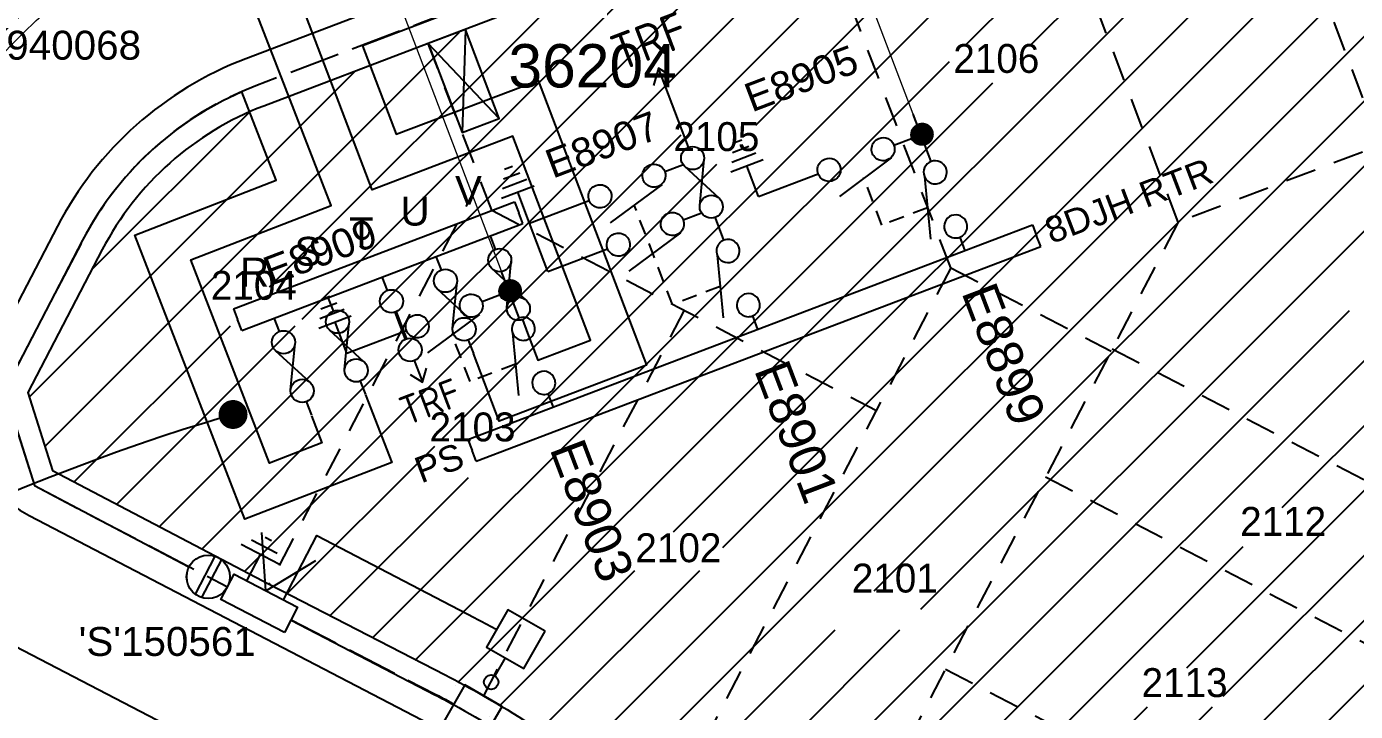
# Model space of a CAD drawing. Header units: metres. Extents: x 303798 to 304438, y 6274082 to 6274908.
# Drawn here: x 304077.4 to 304169.3, y 6274215.2 to 6274262.6 of the extents above; entities that cross this region are included whole.
import ezdxf
from ezdxf import colors
from ezdxf.entities.mleader import LeaderData, LeaderLine
from ezdxf.enums import TextEntityAlignment as Align
from ezdxf.math import Vec2, Vec3

# ---------------------------------------------------------------- set-up
doc = ezdxf.new("R2010")
doc.units = ezdxf.units.M
doc.header["$LTSCALE"] = 0.7
for name, pattern in [('A', [0]), ('Cable Exist OH', [1, 1, 0]), ('CENTERX2', [101.6, 63.5, -12.7, 12.7, -12.7]), ('Dash', [5, 3, -2]), ('IE Trench LV', [6.5, 5, -1.5])]:
    doc.linetypes.add(name, pattern=pattern)
doc.layers.get('0').update_dxf_attribs({"color": 6})
for name, color, linetype in [('_User Miscellaneous1', 3, 'Continuous'), ('_User Miscellaneous11', 7, 'Continuous'), ('_User Miscellaneous4', 7, 'Continuous'), ('_User Miscellaneous7', 150, 'Continuous'), ('_User Miscellaneous8', 7, 'Continuous'), ('Cadastre Developer_SP_NEW', 4, 'Continuous'), ('Cadastre Roads_SP_NEW', 8, 'Continuous'), ('Equip_HV_NEW', 1, 'Continuous'), ('Equip_LV_MOD', 5, 'Continuous'), ('Equip_LV_NEW', 5, 'Continuous'), ('Mains_HV_NEW_V17', 2, 'Continuous'), ('Mains_LV_NEW_R6', 2, 'Continuous'), ('Mains_LV_NEW_T84', 2, 'Continuous'), ('Services_SP_NEW_UG', 2, 'Continuous'), ('Sub_LV_EXT', 5, 'Continuous'), ('Sub_SP_NEW', 2, 'Continuous'), ('SupportsUG_SP_LV_NEW', 2, 'Continuous'), ('SupportsUG_SP_LV_SL_NEW', 2, 'Continuous'), ('Trench_SP_NEW', 2, 'Continuous')]:
    doc.layers.add(name, color=color, linetype=linetype)
doc.layers.add('_User Miscellaneous5', color=7, linetype='Continuous', lineweight=35)
doc.layers.add('Features_HIDE', color=1, linetype='Continuous', plot=False)
doc.styles.add('ARIAL', font='arial.ttf', dxfattribs={"height": 2})
doc.styles.add('Dot', font='dotfont.shx', dxfattribs={"height": 2})
doc.styles.add('iecARIAL', font='arial.ttf', dxfattribs={"height": 2})
doc.styles.add('IESYMBOL1', font='isocp.shx')
doc.styles.add('POLE_LABEL', font='arial.ttf')
doc.styles.get("Standard").update_dxf_attribs({"font": 'arial.ttf'})
doc.styles.add('style1', font='iso3098b.shx')
doc.styles.add('SWG_LABEL', font='arial.ttf')
doc.styles.add('SWITCH_LABEL', font='arial.ttf', dxfattribs={"height": 2.5})
doc.linetypes.add('Cable New UG', pattern='A,8,-1,["x",style1,S=3.5,R=0,X=0.35,Y=-1],-3.5', length=12.5)
doc.linetypes.add('Cable Z', pattern='A,8,-1,["Z",Standard,S=2.5,R=0,X=0.35,Y=-1.25],-3.5', length=12.5)

# ---------------------------------------------------------------- blocks, each defined once
blk = doc.blocks.new('*U50')
at = {"layer": '_User Miscellaneous7', "lineweight": -3}
blk.add_lwpolyline([(0, -3.03), (0, -1.58)], dxfattribs=at)
blk.add_lwpolyline([(-1.485, -6), (1.485, -6), (1.485, -3.03), (-1.485, -3.03)], close=True, dxfattribs=at)
blk.add_circle((0, -1.08), 0.5, dxfattribs=at)
at = {"layer": '_User Miscellaneous8', "color": 2, "lineweight": -3}
blk.add_lwpolyline([(-1.485, 0), (1.485, 0), (1.485, 2.97), (-1.485, 2.97)], close=True, dxfattribs=at)
at = {"style": 'POLE_LABEL', "flags": 9}
blk.add_attdef('STRUCTURE_PLANT_NUMBER', text='', height=0.2, dxfattribs=at).set_placement((1.641, 1.727), align=Align.MIDDLE_LEFT)
for tag, flags, p in [('STREET_CODE', 9, (1.641, 1.485)), ('OWNED_BY', 9, (1.641, 1.085)), ('OPERATED_BY', 9, (1.641, 0.885)), ('COLUMN_TYPE', 9, (1.641, 1.285)), ('STATE', 9, (1.641, 0.485)), ('USAGE', 9, (1.641, 0.285)), ('MAINTAINED_BY', 9, (1.641, 0.685)), ('LEGEND', 9, (1.641, 0.085)), ('SUBURB', 9, (1.641, -0.315)), ('STREETNAME', 9, (1.641, -0.515)), ('PARENT', 9, (1.641, -0.115)), ('LOCATION', 9, (1.641, -0.715)), ('NOTES', 9, (1.641, -0.915)), ('Z', 1, (1.641, -1.315)), ('LABEL_ALIGNMENT', 9, (1.641, -1.115))]:
    blk.add_attdef(tag, text='', height=0.2, dxfattribs=dict(flags=flags)).set_placement(p, align=Align.MIDDLE_LEFT)
at = {"layer": '_User Miscellaneous5', "style": 'ARIAL', "flags": 8}
blk.add_attdef('ASSET_NUM', text='', height=2, dxfattribs=at).set_placement((2, 3.485), align=Align.MIDDLE_LEFT)
blk = doc.blocks.new('*U49')
at = {"lineweight": -3}
blk.add_lwpolyline([(-2.475, 2.49), (2.475, 2.49), (2.475, 0.51), (-2.475, 0.51)], close=True, dxfattribs=at)
for tag, flags, p in [('STREET_CODE', 9, (1.5, 3.5)), ('OWNED_BY', 9, (1.5, 3.3)), ('OPERATED_BY', 9, (1.5, 3.1)), ('STATE', 9, (1.5, 2.7)), ('MAINTAINED_BY', 9, (1.5, 2.9)), ('SUPPORT_TYPE', 9, (1.5, 2.5)), ('USAGE', 9, (1.5, 2.3)), ('LEGEND', 9, (1.5, 2.1)), ('PARENT', 9, (1.5, 1.9)), ('Z', 1, (1.5, 0.9)), ('SUBURB', 9, (1.5, 1.7)), ('STREETNAME', 9, (1.5, 1.5)), ('LOCATION', 9, (1.5, 1.3)), ('NOTES', 9, (1.5, 1.1))]:
    blk.add_attdef(tag, text='', height=0.2, dxfattribs=dict(flags=flags)).set_placement(p, align=Align.MIDDLE_LEFT)
at = {"layer": '_User Miscellaneous4', "style": 'ARIAL', "flags": 8}
blk.add_attdef('ASSET_NUM', text='', height=2, dxfattribs=at).set_placement((2, 5.5), align=Align.MIDDLE_LEFT)
blk = doc.blocks.new('A$C1B2C29DD')
at = {"layer": 'Services_SP_NEW_UG', "color": 2, "flags": 128}
for points in [[(0, 0), (-2.1, 3.444)], [(0, 0), (2.1, 3.444)]]:
    blk.add_lwpolyline(points, dxfattribs=at)
blk = doc.blocks.new('*U106')
for p, q in [((-1.1, 1.375), (5.5, -1.375)), ((5.5, 1.375), (-1.1, -1.375))]:
    blk.add_line(p, q)
blk.add_lwpolyline([(-1.1, -1.375), (5.5, -1.375), (5.5, 1.375), (-1.1, 1.375)], close=True)
for tag, height, flags, p in [('ASSET_NUM', 3, 8, (5.84, 2.545)), ('STREET_CODE', 0.2, 9, (5.34, 0.545)), ('OPERATING_VOLTAGE', 0.2, 9, (5.34, 0.145)), ('ORIENTATION', 0.2, 9, (5.34, -0.055)), ('NO_PHASES', 0.2, 9, (5.34, 0.345)), ('OWNED_BY', 0.2, 9, (5.34, -0.255)), ('OPERATED_BY', 0.2, 9, (5.34, -0.455)), ('CONSTRUCTED_VOLTAGE', 0.2, 9, (5.34, -0.855)), ('MAINTAINED_BY', 0.2, 9, (5.34, -0.655)), ('SECONDARY_VOLTAGE', 0.2, 9, (5.34, -1.055)), ('STATE', 0.2, 9, (5.34, -1.255)), ('SUBSTATION_TYPE', 0.2, 9, (5.34, -1.655)), ('USAGE', 0.2, 9, (5.34, -1.855)), ('PARENT', 0.2, 9, (5.34, -1.455)), ('SUBURB', 0.2, 9, (5.34, -2.255)), ('STREETNAME', 0.2, 9, (5.34, -2.455)), ('LEGEND', 0.2, 9, (5.34, -2.055)), ('LOCATION', 0.2, 9, (5.34, -2.655)), ('NOTES', 0.2, 9, (5.34, -2.855)), ('Z', 0.2, 1, (5.34, -3.055))]:
    blk.add_attdef(tag, text='', height=height, dxfattribs=dict(flags=flags)).set_placement(p, align=Align.MIDDLE_LEFT)
blk = doc.blocks.new('TX_LINK_NEW')
h = blk.add_hatch(color=256)
edge = h.paths.add_edge_path()
edge.add_line((2.598, 0.05), (4.601, 0.05))
edge.add_arc((5.4, 0.011), 0.8, 177.23529, 184.40267)
edge.add_line((4.602, -0.05), (2.598, -0.05))
edge.add_arc((1.8, 0), 0.8, 356.41668, 363.58332)
blk.add_line((7.2, 0.013), (7.798, 0.013))
for points in [[(1, 0), (0, 0)], [(2.598, 0.05), (4.601, 0.05)], [(6.2, 0.013), (7.2, 0.013)], [(6.998, -0.587), (7.798, 0.013), (6.998, 0.613)], [(2.598, -0.05), (4.602, -0.05)]]:
    blk.add_lwpolyline(points)
for centre in [(1.8, 0), (5.4, 0.011)]:
    blk.add_circle(centre, 0.8)
for centre, start, end in [((1.8, 0), 356.41668, 3.58332), ((5.4, 0.011), 177.23529, 184.40267)]:
    blk.add_arc(centre, 0.8, start, end)
at = {"style": 'IESYMBOL1'}
blk.add_text('TRF', height=2, rotation=90, dxfattribs=at).set_placement((9.238, 0.013), align=Align.MIDDLE_CENTER)
at = {"flags": 1}
blk.add_attdef('Z', (0, 0), '', height=0.2, dxfattribs=at)
at = {"layer": 'Sub_LV_EXT', "flags": 1}
for tag, p in [('ORIENTATION', (2.14, -1.527)), ('USAGE', (2.14, -1.142)), ('NOTES', (2.14, -3.066))]:
    blk.add_attdef(tag, p, '', height=0.2, dxfattribs=at)
blk = doc.blocks.new('LV_UG_DFUSE_CLOSED_NEW')
for points in [[(1, 0), (0, 0)], [(5.04, 0.726), (2.156, -0.717)], [(5.049, -0.707), (2.156, 0.717)], [(6.2, 0.013), (7.2, 0.013)]]:
    blk.add_lwpolyline(points)
for centre in [(1.8, 0), (5.4, 0.011)]:
    blk.add_circle(centre, 0.8)
for tag, flags, p in [('ACTUAL_STATUS', 9, (1.5, 0)), ('OPERATED_BY', 9, (1.5, -0.6)), ('OWNED_BY', 9, (1.5, -1)), ('CONSTRUCTED_VOLTAGE', 9, (1.5, -0.2)), ('NO_PHASES', 9, (1.5, -0.4)), ('MAINTAINED_BY', 9, (1.5, -0.8)), ('OPERATING_VOLTAGE', 9, (1.5, -1.2)), ('ORIENTATION', 9, (1.5, -1.4)), ('STATE', 9, (1.5, -1.6)), ('SWITCH_TYPE', 9, (1.5, -1.8)), ('Z', 1, (1.5, -2.4)), ('USAGE', 9, (1.5, -2)), ('NOTES', 9, (1.5, -2.2))]:
    blk.add_attdef(tag, text='', height=0.2, dxfattribs=dict(flags=flags)).set_placement(p, align=Align.MIDDLE_LEFT)
blk = doc.blocks.new('Earth')
for p, q in [((0, -2.044), (0, 0)), ((-1.5, -2.044), (1.5, -2.044)), ((-1, -2.644), (1, -2.644)), ((-0.25, -3.244), (0.25, -3.244))]:
    blk.add_line(p, q)
blk = doc.blocks.new('*U100')
blk.add_wipeout([(-1.056, -0.443), (-1.18, -0.584), (-1.286, -0.739), (-1.371, -0.906), (-1.435, -1.083), (-1.476, -1.266), (-1.493, -1.453), (-1.487, -1.64), (-1.458, -1.826), (-1.406, -2.006), (-1.331, -2.178), (-1.236, -2.339), (-1.121, -2.488), (-0.988, -2.62), (-0.84, -2.735), (-0.679, -2.831), (-0.506, -2.906), (-0.326, -2.958), (-0.141, -2.987), (0.047, -2.993), (0.233, -2.976), (0.416, -2.935), (0.593, -2.871), (0.76, -2.786), (0.915, -2.681), (1.056, -2.557), (1.18, -2.416), (1.286, -2.261), (1.371, -2.094), (1.435, -1.917), (1.476, -1.734), (1.493, -1.547), (1.487, -1.36), (1.458, -1.174), (1.406, -0.994), (1.331, -0.822), (1.236, -0.661), (1.121, -0.512), (0.988, -0.38), (0.84, -0.265), (0.679, -0.169), (0.506, -0.094), (0.326, -0.042), (0.141, -0.013), (-0.047, -0.007), (-0.233, -0.024), (-0.416, -0.065), (-0.593, -0.129), (-0.76, -0.214), (-0.915, -0.319)])
for p, q in [((-1.479, -1.25), (1.479, -1.25)), ((-1.479, -1.75), (1.479, -1.75))]:
    blk.add_line(p, q)
blk.add_circle((0, -1.5), 1.5)
for tag, flags, p in [('ACTUAL_STATUS', 9, (1.5, 0)), ('OPERATING_VOLTAGE', 9, (1.5, -0.6)), ('ORIENTATION', 9, (1.5, -0.8)), ('STATE', 9, (1.5, -1)), ('CONSTRUCTED_VOLTAGE', 9, (1.5, -0.2)), ('NO_PHASES', 9, (1.5, -0.4)), ('SWITCH_TYPE', 9, (1.5, -1.2)), ('OWNED_BY', 9, (1.5, -1.8)), ('USAGE', 9, (1.5, -1.4)), ('NOTES', 9, (1.5, -1.6)), ('TYPE', 9, (1.5, -2.6)), ('Z', 1, (1.5, -2.8)), ('OPERATED_BY', 9, (1.5, -2)), ('MAINTAINED_BY', 9, (1.5, -2.2)), ('NUMBER_OF_PHASES', 9, (1.5, -2.4))]:
    blk.add_attdef(tag, text='', height=0.2, dxfattribs=dict(flags=flags)).set_placement(p, align=Align.MIDDLE_LEFT)
blk = doc.blocks.new('*U102')
for p, q in [((-1.6, 0), (-1.6, 41.774)), ((-1.6, 41.774), (-0.8, 41.774)), ((0, 41.774), (-0.8, 41.774)), ((0, 0), (0, 41.774)), ((-1.6, 0), (-0.8, 0)), ((0, 0), (-0.8, 0))]:
    blk.add_line(p, q)
at = {"style": 'ARIAL'}
blk.add_attdef('SWG_TYPE', text='', height=1.8, rotation=90, dxfattribs=at).set_placement((-0.8, 42.519), align=Align.MIDDLE_LEFT)
blk.add_attdef('SUB_TYPE', text='', height=1.8, rotation=90, dxfattribs=at).set_placement((-0.8, -0.757), align=Align.MIDDLE_RIGHT)
blk = doc.blocks.new('*U103')
for p, q in [((-6.103, 4.327), (-1.804, 5.547)), ((-6.103, 0.747), (-1.804, 1.966)), ((2.223, -2.29), (4.623, -2.285)), ((2.524, -2.89), (4.324, -2.886)), ((2.826, -3.489), (4.026, -3.486)), ((3.127, -4.088), (3.727, -4.087))]:
    blk.add_line(p, q)
at = {"linetype": 'Dash', "ltscale": 0.5, "flags": 128}
blk.add_lwpolyline([(-7.345, 8.776), (-3.811, 8.776), (-3.791, 1.399)], dxfattribs=at)
for points in [[(-5.789, 2.759, -1), (-5.793, 4.359, -1)], [(-1.789, 2.767, -1), (-1.793, 4.367, -1)], [(-5.789, -0.821, -1), (-5.793, 0.779, -1)], [(-1.789, -0.813, -1), (-1.793, 0.787, -1)]]:
    blk.add_lwpolyline(points, format="xyb", close=True)
for points in [[(-6.591, 3.558), (-7.891, 3.558)], [(3.423, 3.569), (-0.991, 3.569)], [(3.423, 3.569), (3.423, -0.012)], [(-6.591, -0.023), (-7.891, -0.023)], [(3.423, -0.012), (-0.991, -0.012)], [(3.423, -0.012), (3.423, -2.288)]]:
    blk.add_lwpolyline(points)
at = {"flags": 1}
blk.add_attdef('Z', (0, 0), '', height=0.2, dxfattribs=at)
at = {"style": 'SWITCH_LABEL', "flags": 9}
blk.add_attdef('STREET_CODE', text='', height=0.2, dxfattribs=at).set_placement((0, -0.2), align=Align.MIDDLE_LEFT)
at = {"flags": 9}
for tag, p in [('ORIENTATION', (0, -0.4)), ('SUBURB', (0, -1)), ('USAGE', (0, -0.8)), ('PARENT', (0, -0.6)), ('STREETNAME', (0, -1.2)), ('LOCATION', (0, -1.4)), ('NOTES', (0, -1.6))]:
    blk.add_attdef(tag, text='', height=0.2, dxfattribs=at).set_placement(p, align=Align.MIDDLE_LEFT)
at = {"style": 'ARIAL', "flags": 8}
blk.add_attdef('ASSET_NUM', text='', height=2, dxfattribs=at).set_placement((-1.812, -3.151), align=Align.MIDDLE_CENTER)
blk = doc.blocks.new('SWG_SIE_ES_NEW')
for p, q in [((-6.103, 0.747), (-1.804, 1.966)), ((2.223, -2.29), (4.623, -2.285)), ((2.524, -2.89), (4.324, -2.886)), ((2.826, -3.489), (4.026, -3.486)), ((3.127, -4.088), (3.727, -4.087))]:
    blk.add_line(p, q)
at = {"const_width": 0.8, "flags": 128}
blk.add_lwpolyline([(-9.091, -0.021, 1), (-8.291, -0.021, 1)], format="xyb", close=True, dxfattribs=at)
for points in [[(-5.789, -0.821, -1), (-5.793, 0.779, -1)], [(-1.789, -0.813, -1), (-1.793, 0.787, -1)]]:
    blk.add_lwpolyline(points, format="xyb", close=True)
for points in [[(-6.591, -0.023), (-7.891, -0.023)], [(3.423, -0.012), (-0.991, -0.012)], [(3.423, -0.012), (3.423, -2.288)]]:
    blk.add_lwpolyline(points)
at = {"flags": 1}
blk.add_attdef('Z', (0, 0), '', height=0.2, dxfattribs=at)
at = {"style": 'SWITCH_LABEL', "flags": 9}
blk.add_attdef('STREET_CODE', text='', height=0.2, dxfattribs=at).set_placement((0, -0.2), align=Align.MIDDLE_LEFT)
at = {"flags": 9}
for tag, p in [('ORIENTATION', (0, -0.4)), ('SUBURB', (0, -1)), ('USAGE', (0, -0.8)), ('PARENT', (0, -0.6)), ('STREETNAME', (0, -1.2)), ('LOCATION', (0, -1.4)), ('NOTES', (0, -1.6))]:
    blk.add_attdef(tag, text='', height=0.2, dxfattribs=at).set_placement(p, align=Align.MIDDLE_LEFT)
at = {"style": 'ARIAL', "flags": 8}
blk.add_attdef('ASSET_NUM', text='', height=2, dxfattribs=at).set_placement((-1.812, -3.151), align=Align.MIDDLE_CENTER)
blk = doc.blocks.new('SWG_SIE_SU_NEW')
blk.add_line((5.808, 0.79), (1.594, 1.938))
at = {"linetype": 'A', "lineweight": 0}
for p, q in [((7.981, 0.347), (7.98, -0.368)), ((8.18, -0.584), (8.181, 0.562)), ((8.381, 0.659), (8.379, -0.682)), ((8.579, -0.712), (8.581, 0.688)), ((8.781, 0.659), (8.779, -0.683)), ((8.98, -0.588), (8.981, 0.564)), ((9.181, 0.351), (9.18, -0.376))]:
    blk.add_line(p, q, dxfattribs=at)
at = {"linetype": 'Dash', "ltscale": 0.5}
blk.add_lwpolyline([(3.701, 1.364), (3.701, 4.733), (7.222, 4.733)], dxfattribs=at)
for points in [[(1, 0), (0, 0)], [(6.6, -0.012), (10.1, -0.012)]]:
    blk.add_lwpolyline(points)
for points in [[(1.798, -0.802, 1), (1.802, 0.798, 1)], [(5.798, -0.81, 1), (5.802, 0.79, 1)]]:
    blk.add_lwpolyline(points, format="xyb", close=True)
at = {"linetype": 'A', "lineweight": 0}
blk.add_circle((8.582, -0.012), 0.7, dxfattribs=at)
at = {"style": 'SWG_LABEL', "flags": 8}
blk.add_attdef('ASSET_NUM', text='', height=2, rotation=179.95437, dxfattribs=at).set_placement((-2.4, 0.012), align=Align.MIDDLE_LEFT)
at = {"flags": 1}
blk.add_attdef('Z', (0, 0), '', height=0.2, dxfattribs=at)
at = {"style": 'SWITCH_LABEL', "flags": 9}
blk.add_attdef('STREET_CODE', text='', height=0.2, dxfattribs=at).set_placement((0, 0), align=Align.MIDDLE_LEFT)
at = {"flags": 9}
for tag, p in [('ORIENTATION', (0, -0.2)), ('SUBURB', (0, -0.8)), ('STREETNAME', (0, -1)), ('USAGE', (0, -0.6)), ('PARENT', (0, -0.4)), ('OPERATED_BY', (-0.009, -1.841)), ('OWNED_BY', (-0.003, -1.619)), ('LOCATION', (0, -1.2)), ('NOTES', (0, -1.4)), ('MAINTAINED_BY', (-0.011, -2.048))]:
    blk.add_attdef(tag, text='', height=0.2, dxfattribs=at).set_placement(p, align=Align.MIDDLE_LEFT)
blk = doc.blocks.new('SWG_SIE_TRF_NOES_NEW')
for p, q in [((7.008, 0.801), (2.793, 1.949)), ((14.679, 0), (20.536, -0.004))]:
    blk.add_line(p, q)
for points in [[(2.2, 0.011), (1.2, 0.011)], [(19.536, -0.753), (20.536, -0.004), (19.536, 0.747)], [(7.8, 0), (9.453, 0)]]:
    blk.add_lwpolyline(points)
for points in [[(2.998, -0.79, 1), (3.002, 0.81, 1)], [(6.998, -0.798, 1), (7.002, 0.801, 1)]]:
    blk.add_lwpolyline(points, format="xyb", close=True)
at = {"flags": 1}
blk.add_attdef('Z', (0, 0), '', height=0.2, dxfattribs=at)
at = {"style": 'SWITCH_LABEL', "flags": 9}
blk.add_attdef('STREET_CODE', text='', height=0.2, dxfattribs=at).set_placement((0, -0.2), align=Align.MIDDLE_LEFT)
at = {"flags": 9}
for tag, p in [('ORIENTATION', (0, -0.4)), ('SUBURB', (0, -1)), ('USAGE', (0, -0.8)), ('PARENT', (0, -0.6)), ('STREETNAME', (0, -1.2)), ('LOCATION', (0, -1.4)), ('NOTES', (0, -1.6))]:
    blk.add_attdef(tag, text='', height=0.2, dxfattribs=at).set_placement(p, align=Align.MIDDLE_LEFT)
blk = doc.blocks.new('SWG_FUSE_NEW')
for points in [[(4.04, 0.726), (1.156, -0.717)], [(4.049, -0.707), (1.156, 0.717)]]:
    blk.add_lwpolyline(points)
for centre in [(0.8, 0), (4.4, 0.011)]:
    blk.add_circle(centre, 0.8)
at = {"style": 'SWITCH_LABEL', "flags": 8}
blk.add_attdef('ASSET_NUM', text='', height=2.5, rotation=179.95437, dxfattribs=at).set_placement((-2.4, 0), align=Align.MIDDLE_LEFT)
for tag, p, flags in [('Z', (0, 0), 1), ('ORIENTATION', (0.04, -4.4), 9), ('USAGE', (0.04, -5.4), 9)]:
    blk.add_attdef(tag, p, '', height=0.2, dxfattribs=dict(flags=flags))
at = {"flags": 9}
for tag, p in [('PARENT', (0, -1.6)), ('SUBURB', (0, -2.2)), ('STREETNAME', (0, -2.4))]:
    blk.add_attdef(tag, text='', height=0.2, dxfattribs=at).set_placement(p, align=Align.MIDDLE_LEFT)
blk = doc.blocks.new('*U104')
at = {"linetype": 'CENTERX2'}
blk.add_blockref('SWG_SIE_TRF_NOES_NEW', (0, 0), dxfattribs=at)
at = {"linetype": 'CENTERX2', "rotation": 180}
blk.add_blockref('SWG_FUSE_NEW', (14.679, 0), dxfattribs=at)
at = {"style": 'IESYMBOL1'}
blk.add_text('TRF', height=2.5, rotation=270.01744, dxfattribs=at).set_placement((22.515, -0.055), align=Align.MIDDLE_CENTER)
blk = doc.blocks.new('_Dot')
at = {"color": 0, "linetype": 'ByBlock', "lineweight": -2}
blk.add_line((-0.5, 0), (-1, 0), dxfattribs=at)
at = {"color": 0, "linetype": 'ByBlock', "const_width": 0.5}
blk.add_lwpolyline([(-0.25, 0, 1), (0.25, 0, 1)], format="xyb", close=True, dxfattribs=at)

msp = doc.modelspace()

# ---------------------------------------------------------------- hatches: boundary and pattern name
at = {"layer": '_User Miscellaneous11'}
h = msp.add_hatch(dxfattribs=at)
h.set_pattern_fill('ANSI31', color=3)
h.paths.add_polyline_path([(304149.543, 6274344.022), (304156.243, 6274344.022), (304156.243, 6274346.722), (304149.543, 6274346.722)], flags=16)
h.paths.add_polyline_path([(304135.449, 6274338.564), (304141.549, 6274338.564), (304141.549, 6274341.264), (304135.449, 6274341.264)], flags=16)
h.paths.add_polyline_path([(304121.971, 6274333.36), (304128.671, 6274333.36), (304128.671, 6274336.06), (304121.971, 6274336.06)], flags=16)
h.paths.add_polyline_path([(304106.782, 6274328.03), (304113.402, 6274328.03), (304113.402, 6274330.73), (304106.782, 6274330.73)], flags=16)
h.paths.add_polyline_path([(304093.459, 6274322.699), (304100.159, 6274322.699), (304100.159, 6274325.399), (304093.459, 6274325.399)], flags=16)
h.paths.add_polyline_path([(304079.438, 6274317.368), (304086.118, 6274317.368), (304086.118, 6274320.068), (304079.438, 6274320.068)], flags=16)
h.paths.add_polyline_path([(304066.96, 6274312.131), (304073.64, 6274312.131), (304073.64, 6274314.831), (304066.96, 6274314.831)], flags=16)
h.paths.add_polyline_path([(304054.764, 6274308.106), (304061.464, 6274308.106), (304061.464, 6274310.806), (304054.764, 6274310.806)], flags=16)
h.paths.add_polyline_path([(304043.026, 6274303.59), (304049.686, 6274303.59), (304049.686, 6274306.29), (304043.026, 6274306.29)], flags=16)
h.paths.add_polyline_path([(304029.985, 6274298.735), (304036.685, 6274298.735), (304036.685, 6274301.435), (304029.985, 6274301.435)], flags=16)
h.paths.add_polyline_path([(304005.335, 6274287.526), (304012.025, 6274287.526), (304012.025, 6274290.196), (304005.335, 6274290.196)], flags=16)
h.paths.add_polyline_path([(304017.588, 6274276.631), (304023.688, 6274276.631), (304023.688, 6274279.331), (304017.588, 6274279.331)], flags=16)
h.paths.add_polyline_path([(304028.681, 6274270.864), (304035.371, 6274270.864), (304035.371, 6274273.534), (304028.681, 6274273.534)], flags=16)
h.paths.add_polyline_path([(304039.768, 6274265.092), (304046.378, 6274265.092), (304046.378, 6274267.762), (304039.768, 6274267.762)], flags=16)
h.paths.add_polyline_path([(304054.299, 6274258.337), (304060.999, 6274258.337), (304060.999, 6274261.037), (304054.299, 6274261.037)], flags=16)
h.paths.add_polyline_path([(304064.144, 6274281.604), (304070.824, 6274281.604), (304070.824, 6274284.304), (304064.144, 6274284.304)], flags=16)
h.paths.add_polyline_path([(304082.487, 6274288.141), (304089.157, 6274288.141), (304089.157, 6274290.811), (304082.487, 6274290.811)], flags=16)
h.paths.add_polyline_path([(304095.663, 6274292.898), (304102.363, 6274292.898), (304102.363, 6274295.598), (304095.663, 6274295.598)], flags=16)
h.paths.add_polyline_path([(304106.652, 6274296.554), (304113.302, 6274296.554), (304113.302, 6274299.224), (304106.652, 6274299.224)], flags=16)
h.paths.add_polyline_path([(304117.063, 6274301.058), (304123.753, 6274301.058), (304123.753, 6274303.728), (304117.063, 6274303.728)], flags=16)
h.paths.add_polyline_path([(304129.994, 6274306.596), (304136.694, 6274306.596), (304136.694, 6274309.296), (304129.994, 6274309.296)], flags=16)
h.paths.add_polyline_path([(304145.576, 6274312.444), (304151.676, 6274312.444), (304151.676, 6274315.144), (304145.576, 6274315.144)], flags=16)
h.paths.add_polyline_path([(304159.597, 6274317.775), (304166.297, 6274317.775), (304166.297, 6274320.475), (304159.597, 6274320.475)], flags=16)
h.paths.add_polyline_path([(304173.618, 6274323.106), (304180.238, 6274323.106), (304180.238, 6274325.806), (304173.618, 6274325.806)], flags=16)
h.paths.add_polyline_path([(304187.638, 6274328.436), (304194.338, 6274328.436), (304194.338, 6274331.136), (304187.638, 6274331.136)], flags=16)
h.paths.add_polyline_path([(304201.659, 6274333.767), (304208.339, 6274333.767), (304208.339, 6274336.467), (304201.659, 6274336.467)], flags=16)
h.paths.add_polyline_path([(304222.17, 6274346.576), (304228.85, 6274346.576), (304228.85, 6274349.276), (304222.17, 6274349.276)], flags=16)
h.paths.add_polyline_path([(304231.187, 6274332.337), (304237.887, 6274332.337), (304237.887, 6274335.037), (304231.187, 6274335.037)], flags=16)
h.paths.add_polyline_path([(304236.517, 6274318.316), (304243.177, 6274318.316), (304243.177, 6274321.016), (304236.517, 6274321.016)], flags=16)
h.paths.add_polyline_path([(304241.848, 6274304.295), (304248.548, 6274304.295), (304248.548, 6274306.995), (304241.848, 6274306.995)], flags=16)
h.paths.add_polyline_path([(304248.067, 6274287.312), (304254.757, 6274287.312), (304254.757, 6274289.982), (304248.067, 6274289.982)], flags=16)
h.paths.add_polyline_path([(304237.495, 6274272.862), (304243.595, 6274272.862), (304243.595, 6274275.562), (304237.495, 6274275.562)], flags=16)
h.paths.add_polyline_path([(304230.393, 6274259.386), (304237.083, 6274259.386), (304237.083, 6274262.056), (304230.393, 6274262.056)], flags=16)
h.paths.add_polyline_path([(304223.659, 6274246.459), (304230.269, 6274246.459), (304230.269, 6274249.129), (304223.659, 6274249.129)], flags=16)
h.paths.add_polyline_path([(304216.724, 6274233.151), (304223.424, 6274233.151), (304223.424, 6274235.851), (304216.724, 6274235.851)], flags=16)
h.paths.add_polyline_path([(304209.794, 6274219.848), (304216.474, 6274219.848), (304216.474, 6274222.548), (304209.794, 6274222.548)], flags=16)
h.paths.add_polyline_path([(304202.869, 6274206.55), (304209.539, 6274206.55), (304209.539, 6274209.22), (304202.869, 6274209.22)], flags=16)
h.paths.add_polyline_path([(304195.934, 6274193.242), (304202.634, 6274193.242), (304202.634, 6274195.942), (304195.934, 6274195.942)], flags=16)
h.paths.add_polyline_path([(304189.009, 6274179.943), (304195.659, 6274179.943), (304195.659, 6274182.613), (304189.009, 6274182.613)], flags=16)
h.paths.add_polyline_path([(304173.544, 6274161.631), (304180.234, 6274161.631), (304180.234, 6274164.301), (304173.544, 6274164.301)], flags=16)
h.paths.add_polyline_path([(304186.476, 6274154.888), (304192.556, 6274154.888), (304192.556, 6274157.588), (304186.476, 6274157.588)], flags=16)
h.paths.add_polyline_path([(304197.602, 6274149.472), (304204.252, 6274149.472), (304204.252, 6274152.142), (304197.602, 6274152.142)], flags=16)
h.paths.add_polyline_path([(304211.188, 6274143.356), (304217.758, 6274143.356), (304217.758, 6274146.026), (304211.188, 6274146.026)], flags=16)
edge = h.paths.add_edge_path()
edge.add_line((304251.949, 6274400.631), (304153.803, 6274363.316))
edge.add_line((304153.803, 6274363.316), (304026.525, 6274314.925))
edge.add_arc((304045.715, 6274264.45), 54, 110.81667, 152.5)
edge.add_line((303997.817, 6274289.385), (303993.897, 6274281.856))
edge.add_line((303993.897, 6274281.856), (303996.024, 6274275.112))
edge.add_line((303996.024, 6274275.112), (304056.136, 6274243.868))
edge.add_line((304056.136, 6274243.868), (304061.531, 6274245.57))
edge.add_line((304061.531, 6274245.57), (304066.652, 6274255.429))
edge.add_arc((304101.246, 6274237.42), 39, 110.81667, 152.5, ccw=False)
edge.add_line((304087.386, 6274273.875), (304221.862, 6274325.002))
edge.add_line((304221.862, 6274325.002), (304234.047, 6274292.952))
edge.add_line((304234.047, 6274292.952), (304164.232, 6274158.907))
edge.add_line((304164.232, 6274158.907), (304165.693, 6274153.115))
edge.add_line((304165.693, 6274153.115), (304210.701, 6274129.063))
edge.add_line((304210.701, 6274129.063), (304217.445, 6274131.187))
edge.add_line((304217.445, 6274131.187), (304228.993, 6274153.36))
edge.add_line((304228.993, 6274153.36), (304202.387, 6274167.22))
edge.add_line((304202.387, 6274167.22), (304266.872, 6274291.032))
edge.add_line((304266.872, 6274291.032), (304239.242, 6274363.705))
edge.add_line((304239.242, 6274363.705), (304267.284, 6274374.366))
edge.add_line((304267.284, 6274374.366), (304258.399, 6274397.734))
edge.add_line((304258.399, 6274397.734), (304251.949, 6274400.631))
h.paths.add_polyline_path([(304164.6, 6274349.36), (304170.7, 6274349.36), (304170.7, 6274352.06), (304164.6, 6274352.06)], flags=16)
h.paths.add_polyline_path([(304178.982, 6274354.24), (304184.482, 6274354.24), (304184.482, 6274356.94), (304178.982, 6274356.94)], flags=16)
h.paths.add_polyline_path([(304204.718, 6274364.068), (304210.738, 6274364.068), (304210.738, 6274366.768), (304204.718, 6274366.768)], flags=16)
h.paths.add_polyline_path([(304214.649, 6274367.843), (304220.749, 6274367.843), (304220.749, 6274370.543), (304214.649, 6274370.543)], flags=16)
h.paths.add_polyline_path([(304193.173, 6274359.756), (304199.273, 6274359.756), (304199.273, 6274362.456), (304193.173, 6274362.456)], flags=16)
h.paths.add_polyline_path([(304250.826, 6274381.617), (304256.926, 6274381.617), (304256.926, 6274384.317), (304250.826, 6274384.317)], flags=16)
h.paths.add_polyline_path([(304237.416, 6274376.168), (304243.496, 6274376.168), (304243.496, 6274378.868), (304237.416, 6274378.868)], flags=16)
h.paths.add_polyline_path([(304226.098, 6274371.754), (304232.178, 6274371.754), (304232.178, 6274374.454), (304226.098, 6274374.454)], flags=16)
h.paths.add_polyline_path([(304111.708, 6274318.456), (304139.562, 6274318.456), (304139.562, 6274329.314), (304111.708, 6274329.314)], flags=24)
h = msp.add_hatch(dxfattribs=at)
h.set_pattern_fill('ANSI31', color=3)
h.set_pattern_definition([(45, (-0.0158, -0.2443), (-2.2450640303, 2.2450640303), [])])
edge = h.paths.add_edge_path()
edge.add_line((304099.347, 6274259.165), (304093.783, 6274257.049))
edge.add_arc((304101.246, 6274237.42), 21, 110.81667, 152.5)
edge.add_line((304082.618, 6274247.117), (304077.499, 6274237.262))
edge.add_line((304077.499, 6274237.262), (304079.201, 6274231.868))
edge.add_line((304079.201, 6274231.868), (304097.911, 6274222.073))
edge.add_line((304097.911, 6274222.073), (304106.33, 6274217.69))
edge.add_arc((304072.161, 6274152.052), 74, 32.65, 62.5, ccw=False)
edge.add_line((304134.468, 6274191.975), (304147.05, 6274172.459))
edge.add_line((304147.05, 6274172.459), (304151.132, 6274172.689))
edge.add_line((304151.132, 6274172.689), (304212.775, 6274291.076))
edge.add_line((304212.775, 6274291.076), (304205.321, 6274299.456))
edge.add_line((304205.321, 6274299.456), (304188.553, 6274293.081))
edge.add_line((304188.553, 6274293.081), (304106.717, 6274261.967))
edge.add_line((304106.717, 6274261.967), (304099.347, 6274259.165))
h.paths.add_polyline_path([(304195.547, 6274281.647), (304201.647, 6274281.647), (304201.647, 6274284.347), (304195.547, 6274284.347)], flags=16)
h.paths.add_polyline_path([(304180.216, 6274273.407), (304186.906, 6274273.407), (304186.906, 6274276.077), (304180.216, 6274276.077)], flags=16)
h.paths.add_polyline_path([(304168.251, 6274268.961), (304174.901, 6274268.961), (304174.901, 6274271.631), (304168.251, 6274271.631)], flags=16)
h.paths.add_polyline_path([(304155.258, 6274264.018), (304161.958, 6274264.018), (304161.958, 6274266.718), (304155.258, 6274266.718)], flags=16)
h.paths.add_polyline_path([(304141.242, 6274258.693), (304147.912, 6274258.693), (304147.912, 6274261.363), (304141.242, 6274261.363)], flags=16)
h.paths.add_polyline_path([(304122.684, 6274253.079), (304129.364, 6274253.079), (304129.364, 6274255.779), (304122.684, 6274255.779)], flags=16)
h.paths.add_polyline_path([(304089.76, 6274241.88), (304096.46, 6274241.88), (304096.46, 6274244.58), (304089.76, 6274244.58)], flags=16)
h.paths.add_polyline_path([(304105.639, 6274231.397), (304112.249, 6274231.397), (304112.249, 6274234.067), (304105.639, 6274234.067)], flags=16)
h.paths.add_polyline_path([(304118.867, 6274224.958), (304125.557, 6274224.958), (304125.557, 6274227.628), (304118.867, 6274227.628)], flags=16)
h.paths.add_polyline_path([(304133.164, 6274220.837), (304139.264, 6274220.837), (304139.264, 6274223.537), (304133.164, 6274223.537)], flags=16)
h.paths.add_polyline_path([(304142.069, 6274189.52), (304148.759, 6274189.52), (304148.759, 6274192.19), (304142.069, 6274192.19)], flags=16)
h.paths.add_polyline_path([(304148.383, 6274204.432), (304154.463, 6274204.432), (304154.463, 6274207.132), (304148.383, 6274207.132)], flags=16)
h.paths.add_polyline_path([(304154.157, 6274215.518), (304160.177, 6274215.518), (304160.177, 6274218.218), (304154.157, 6274218.218)], flags=16)
h.paths.add_polyline_path([(304159.931, 6274226.605), (304166.031, 6274226.605), (304166.031, 6274229.305), (304159.931, 6274229.305)], flags=16)
h.paths.add_polyline_path([(304168.906, 6274241.757), (304174.406, 6274241.757), (304174.406, 6274244.457), (304168.906, 6274244.457)], flags=16)

# ---------------------------------------------------------------- linework, layer by layer
at = {"layer": 'Cadastre Developer_SP_NEW', "color": 8, "linetype": 'Dash'}
for p, q in [((304171.085, 6274254.392), (304160.418, 6274282.431)), ((304157.065, 6274249.058), (304146.398, 6274277.098)), ((304141.331, 6274245.904), (304131.605, 6274271.47)), ((304199.239, 6274265.102), (304157.065, 6274249.058)), ((304109.579, 6274249.88), (304105.189, 6274261.42)), ((304108.77, 6274252.007), (304094.192, 6274224.003)), ((304109.579, 6274249.88), (304136.192, 6274236.033)), ((304157.065, 6274249.058), (304130.39, 6274197.815)), ((304141.331, 6274245.904), (304121.313, 6274207.449)), ((304141.331, 6274245.904), (304152.418, 6274240.132)), ((304122.886, 6274242.956), (304109.005, 6274216.292)), ((304152.504, 6274240.297), (304179.115, 6274226.445)), ((304147.887, 6274231.427), (304174.497, 6274217.575)), ((304140.961, 6274218.122), (304167.571, 6274204.27))]:
    msp.add_line(p, q, dxfattribs=at)
at = {"layer": 'Cadastre Roads_SP_NEW'}
msp.add_lwpolyline([(304255.785, 6274404.674, 0.141569), (304251.635, 6274404.332), (304239.017, 6274399.532), (304227.334, 6274395.087), (304213.314, 6274389.754), (304203.968, 6274386.198), (304194.622, 6274382.642), (304180.602, 6274377.308), (304025.294, 6274318.224, 0.029396), (304019.132, 6274315.455, 0.153683), (303994.731, 6274291.022), (303990.352, 6274282.605, 0.414214), (303993.543, 6274272.49), (304054.521, 6274240.763, 0.414214), (304064.636, 6274243.955), (304069.783, 6274253.848, -0.097956), (304078.393, 6274264.604, -0.060994), (304085.617, 6274269.323, -0.023282), (304088.647, 6274270.641)], format="xyb", dxfattribs=at)
at = {"layer": 'Equip_LV_MOD'}
for p, q in [((304091.72, 6274243.066), (304111.162, 6274250.458)), ((304111.162, 6274250.458), (304111.446, 6274249.71)), ((304111.73, 6274248.962), (304111.446, 6274249.71)), ((304092.288, 6274241.57), (304111.73, 6274248.962)), ((304091.72, 6274243.066), (304092.004, 6274242.318)), ((304092.288, 6274241.57), (304092.004, 6274242.318))]:
    msp.add_line(p, q, dxfattribs=at)
at = {"layer": 'Mains_HV_NEW_V17', "color": 2, "linetype": 'Cable New UG', "lineweight": 0, "flags": 128}
for points in [[(303861.968, 6274391.119), (303853.265, 6274378.729, 0.009229), (303849.141, 6274372.664), (303840.768, 6274359.832), (303842.467, 6274353.35), (303990.152, 6274276.508), (303991.428, 6274272.463), (304006.599, 6274264.57), (304019.018, 6274258.108), (304030.994, 6274251.877), (304040.753, 6274246.8), (304055.713, 6274239.016), (304064.663, 6274241.84), (304070.67, 6274253.386, -0.097956), (304079.037, 6274263.839, -0.084439), (304089.008, 6274269.708), (304099.584, 6274273.732), (304110.244, 6274245.694)], [(304138.727, 6274256.523), (304126.999, 6274287.371), (304110.249, 6274280.999), (304098.566, 6274276.554), (304087.942, 6274272.512, 0.084439), (304077.104, 6274266.133, 0.097956), (304068.009, 6274254.771), (304062.575, 6274244.327), (304055.995, 6274242.251), (304042.137, 6274249.461), (304032.379, 6274254.538), (304020.403, 6274260.769), (304007.984, 6274267.231), (303993.915, 6274274.551), (303991.839, 6274281.131), (303996.505, 6274290.098, -0.153683), (304020.058, 6274313.682, -0.029396), (304026.005, 6274316.355), (304034.106, 6274319.436), (304045.789, 6274323.881), (304057.472, 6274328.326), (304071.492, 6274333.659), (304083.175, 6274338.104), (304097.195, 6274343.438), (304108.878, 6274347.882), (304122.897, 6274353.216), (304138.506, 6274359.154), (304150.189, 6274363.599), (304218.722, 6274389.671), (304226.227, 6274369.929)]]:
    msp.add_lwpolyline(points, format="xyb", dxfattribs=at)
at = {"layer": 'Mains_LV_NEW_R6', "color": 2, "linetype": 'Cable Z', "flags": 128}
msp.add_lwpolyline([(304095.171, 6274222.924), (304097.485, 6274227.369), (304108.408, 6274221.682, -0.005031), (304109.802, 6274220.939, -0.000433), (304109.92, 6274220.874, -0.000433)], format="xyb", dxfattribs=at)
at = {"layer": 'Mains_LV_NEW_T84', "linetype": 'Cable New UG', "flags": 128}
for points in [[(304112.067, 6274241.387), (304112.778, 6274239.517), (304116.409, 6274240.898), (304111.047, 6274255), (304101.319, 6274251.302), (304092.594, 6274274.25)], [(304097.119, 6274235.65), (304097.842, 6274233.784), (304094.22, 6274232.381), (304088.769, 6274246.449), (304098.473, 6274250.209), (304089.599, 6274273.111)], [(304125.916, 6274270.871), (304100.651, 6274261.266), (304102.979, 6274255.142), (304112.785, 6274258.871), (304120.279, 6274239.16), (304110.092, 6274235.287), (304108.315, 6274239.961)]]:
    msp.add_lwpolyline(points, dxfattribs=at)
for points in [[(304100.862, 6274237.1), (304102.668, 6274232.437), (304092.506, 6274228.499), (304084.887, 6274248.163), (304094.67, 6274251.953), (304092.301, 6274258.066, 0.172172), (304081.288, 6274247.81), (304075.881, 6274237.403), (304077.957, 6274230.827), (304088.595, 6274225.232)], [(304095.697, 6274221.535), (304095.72, 6274221.523), (304105.638, 6274216.36, -0.005045), (304106.928, 6274215.671, -0.048616), (304118.401, 6274207.891)]]:
    msp.add_lwpolyline(points, format="xyb", dxfattribs=at)
at = {"layer": 'Trench_SP_NEW', "linetype": 'IE Trench LV', "flags": 128}
msp.add_lwpolyline([(304095.699, 6274221.539), (304105.675, 6274216.402, -0.005034), (304106.963, 6274215.715, -0.005034)], format="xyb", dxfattribs=at)

# ---------------------------------------------------------------- block references
at = {"layer": 'Equip_HV_NEW', "linetype": 'CENTERX2'}
ref = msp.add_blockref('*U104', (304128.408, 6274240.516), dxfattribs=dict(at, rotation=110.8033180099635))
ref.add_attrib('ASSET_NUM', 'E8901', dxfattribs={"layer": '0', "height": 2.5, "rotation": 290.75769, "style": 'SWG_LABEL'}).set_placement((304128.878, 6274239.279), align=Align.MIDDLE_LEFT)
ref = msp.add_blockref('SWG_SIE_ES_NEW', (304131.245, 6274252.03), dxfattribs=dict(at, rotation=200.8166666539676))
ref.add_attrib('ASSET_NUM', 'E8905', dxfattribs={"layer": '0', "height": 2, "rotation": 20.81667, "style": 'ARIAL'}).set_placement((304134.762, 6274260.444), align=Align.MIDDLE_RIGHT)
ref = msp.add_blockref('*U103', (304115.398, 6274250.201), dxfattribs=dict(at, rotation=200.8166666539676))
ref.add_attrib('ASSET_NUM', 'E8907', dxfattribs={"layer": '0', "height": 2, "rotation": 20.81667, "style": 'ARIAL'}).set_placement((304117.216, 6274254.423), align=Align.MIDDLE_CENTER)
ref = msp.add_blockref('SWG_SIE_SU_NEW', (304142.306, 6274247.078), dxfattribs=dict(at, rotation=110.8166666539677))
ref.add_attrib('ASSET_NUM', 'E8899', dxfattribs={"layer": '0', "height": 2.5, "rotation": 290.77104, "style": 'SWG_LABEL'}).set_placement((304143.217, 6274244.648), align=Align.MIDDLE_LEFT)
at = {"layer": 'Equip_HV_NEW', "linetype": 'CENTERX2', "rotation": 290.8166666539677}
msp.add_blockref('*U102', (304108.505, 6274232.52), dxfattribs=at).add_auto_attribs({'SUB_TYPE': 'PS', 'SWG_TYPE': '8DJH RTR'})
at = {"layer": 'Equip_HV_NEW', "linetype": 'CENTERX2'}
ref = msp.add_blockref('SWG_SIE_ES_NEW', (304102.76, 6274241.205), dxfattribs=dict(at, rotation=200.8166666539676))
ref.add_attrib('ASSET_NUM', 'E8909', dxfattribs={"layer": '0', "height": 2, "rotation": 20.81667, "style": 'ARIAL'}).set_placement((304101.485, 6274248.444), align=Align.MIDDLE_RIGHT)
ref = msp.add_blockref('SWG_SIE_SU_NEW', (304113.821, 6274236.253), dxfattribs=dict(at, rotation=110.8166666539677))
ref.add_attrib('ASSET_NUM', 'E8903', dxfattribs={"layer": '0', "height": 2.5, "rotation": 290.77104, "style": 'SWG_LABEL'}).set_placement((304114.732, 6274233.823), align=Align.MIDDLE_LEFT)
at = {"layer": 'Equip_LV_NEW', "rotation": 290.8166666649262}
for name, p in [('LV_UG_DFUSE_CLOSED_NEW', (304109.496, 6274248.112)), ('LV_UG_DFUSE_CLOSED_NEW', (304105.744, 6274246.686)), ('TX_LINK_NEW', (304102.009, 6274245.266)), ('LV_UG_DFUSE_CLOSED_NEW', (304098.276, 6274243.847)), ('LV_UG_DFUSE_CLOSED_NEW', (304094.542, 6274242.427))]:
    msp.add_blockref(name, p, dxfattribs=at)
at = {"layer": 'Equip_LV_NEW', "linetype": 'Cable Exist OH', "lineweight": 0, "rotation": 152.4880404779146}
msp.add_blockref('Earth', (304092.628, 6274224.248), dxfattribs=at)
at = {"layer": 'Sub_SP_NEW'}
ref = msp.add_blockref('*U106', (304106.865, 6274260.88), dxfattribs=dict(at, rotation=290.8166666459819))
ref.add_attrib('ASSET_NUM_001', '36204', (304110.734, 6274258.378), dxfattribs={"layer": 'Features_HIDE', "height": 3})
at = {"layer": 'SupportsUG_SP_LV_NEW', "rotation": 332.4880404742071}
msp.add_blockref('A$C1B2C29DD', (304093.959, 6274223.556), dxfattribs=at)
at = {"layer": 'SupportsUG_SP_LV_SL_NEW', "ltscale": 0.5}
ref = msp.add_blockref('*U50', (304076.137, 6274267.28), dxfattribs=dict(at, rotation=219.620026443905))
ref.add_attrib('ASSET_NUM_001', '940068', (304076.007, 6274260.302), dxfattribs={"layer": '_User Miscellaneous5', "height": 2, "style": 'ARIAL'})
ref = msp.add_blockref('*U50', (304109.005, 6274216.292), dxfattribs=dict(at, rotation=150.1821698439871))
ref.add_attrib('ASSET_NUM_001', '940036', (304102.968, 6274208.146), dxfattribs={"layer": '_User Miscellaneous5', "height": 2, "style": 'ARIAL'})

# ---------------------------------------------------------------- texts
at = {"layer": 'Cadastre Developer_SP_NEW', "color": 8, "style": 'Dot'}
for s, p in [('2106', (304141.507, 6274259.384)), ('2105', (304122.144, 6274253.977)), ('2104', (304090.156, 6274243.685)), ('2103', (304105.281, 6274233.887)), ('2112', (304161.345, 6274227.349)), ('2102', (304119.517, 6274225.526)), ('2101', (304134.488, 6274223.428)), ('2113', (304154.529, 6274216.195))]:
    msp.add_text(s, height=2, rotation=0.01194, dxfattribs=at).set_placement(p)
at = {"layer": 'Equip_LV_NEW', "char_height": 2, "width": 1.13185, "attachment_point": 1, "style": 'iecARIAL'}
for s, insert in [('V', (304107.039, 6274252.26)), ('U', (304103.271, 6274250.82)), ('T', (304099.715, 6274249.386)), ('S', (304095.937, 6274248.04)), ('R', (304092.17, 6274246.599))]:
    msp.add_mtext(s, dxfattribs=dict(at, insert=insert))

# ---------------------------------------------------------------- next in the draw order: block references
at = {"layer": 'Equip_LV_NEW', "linetype": 'Cable Exist OH', "lineweight": 0, "rotation": 242.4940198622289}
msp.add_blockref('*U100', (304091.307, 6274223.821), dxfattribs=at)

# ---------------------------------------------------------------- next in the draw order: linework, layer by layer
at = {"layer": 'Cadastre Developer_SP_NEW', "color": 8, "linetype": 'Continuous', "flags": 128}
msp.add_lwpolyline([(304172.101, 6274286.876), (304160.418, 6274282.431), (304146.398, 6274277.098), (304131.605, 6274271.47), (304105.189, 6274261.42), (304093.809, 6274257.091, 0.18391), (304082.647, 6274247.156), (304077.499, 6274237.262), (304079.201, 6274231.868), (304094.192, 6274224.003), (304106.365, 6274217.734, -0.010166), (304109.005, 6274216.292, -0.051333), (304121.313, 6274207.449, -0.044808), (304130.39, 6274197.815, -0.024018), (304134.507, 6274192.025), (304147.05, 6274172.459), (304151.132, 6274172.689), (304161.799, 6274193.182), (304167.571, 6274204.27), (304167.571, 6274204.27), (304174.497, 6274217.575)], format="xyb", dxfattribs=at)
at = {"layer": 'Cadastre Roads_SP_NEW'}
msp.add_lwpolyline([(304123.966, 6274186.224, 0.127685), (304100.826, 6274207.089), (303840.948, 6274342.304), (303836.513, 6274344.612, 0.298216), (303828.338, 6274343.792, 0.298216)], format="xyb", dxfattribs=at)
msp.add_lwpolyline([(304201.52, 6274301.813, 0.000126), (304201.517, 6274301.811), (304092.564, 6274260.362, 0.18391), (304079.542, 6274248.771), (304074.394, 6274238.878, 0.414214), (304077.586, 6274228.763), (304104.749, 6274214.629, -0.127685), (304131.061, 6274190.904, -0.003247), (304131.561, 6274190.136), (304142.563, 6274172.973, 0.576408), (304155.529, 6274173.558), (304160.889, 6274183.853), (304214.625, 6274287.08), (304216.75, 6274291.161, 0.1854), (304217.317, 6274296.148), (304217.083, 6274296.882), (304215.966, 6274299.819, 0.406301), (304207.113, 6274303.938), (304206.935, 6274303.873)], format="xyb", close=True, dxfattribs=at)
at = {"layer": 'Trench_SP_NEW', "linetype": 'IE Trench LV', "flags": 128}
msp.add_lwpolyline([(304128.722, 6274271.978), (304104.655, 6274262.822), (304093.275, 6274258.493, 0.18391), (304081.316, 6274247.848), (304075.881, 6274237.403), (304077.957, 6274230.827), (304091.307, 6274223.822)], format="xyb", dxfattribs=at)

# ---------------------------------------------------------------- next in the draw order: block references
at = {"layer": 'SupportsUG_SP_LV_NEW'}
ref = msp.add_blockref('*U49', (304094.195, 6274224.008), dxfattribs=dict(at, rotation=152.4880404742072))
ref.add_attrib('ASSET_NUM_001', "'S'150561", (304081.012, 6274219.043), dxfattribs={"layer": '_User Miscellaneous4', "height": 2, "style": 'ARIAL'})

# ---------------------------------------------------------------- next in the draw order: leaders
at = {"layer": '_User Miscellaneous1', "color": 7}
ml = msp.add_multileader_mtext('Standard', dxfattribs=at)
ml.set_content('{\\C4;RESIDUE 203\\P\\H1.5x;\\C2;URS 19607\\H0.66667x;\\C4;\\PRESIDUE\\P(FUT. SUBDIVISION)}', color=7, style='ARIAL')
ml.set_leader_properties(color=4)
ml.set_arrow_properties(name='DOT')
ml.build(insert=Vec2(0, 0))
ml.multileader.update_dxf_attribs({"leader_type": 2, "arrow_head_size": 2})
ctx = ml.context
ctx.base_point, ctx.char_height, ctx.arrow_head_size, ctx.plane_origin = Vec3(304009.748, 6274220.45), 2, 2, Vec3(304030.634, 6274187.002)
ctx.text_align_type, ctx.attachment_type = 1, 1
notes = []
notes.append((ctx, [(0, (1, 1, 0), (304048.332, 6274220.45), (-1, 0), 8, [(0, [(304091.691, 6274235.748)], 0, [])])]))
ctx.mtext.insert, ctx.mtext.alignment, ctx.mtext.flow_direction = Vec3(304025.04, 6274221.744), 2, 5
for ctx, leaders in notes:
    for number, flags, end, landing, length, lines in leaders:
        leader = LeaderData()
        leader.index, (leader.has_last_leader_line, leader.has_dogleg_vector, leader.attachment_direction) = number, flags
        leader.last_leader_point, leader.dogleg_vector, leader.dogleg_length = Vec3(end), Vec3(landing), length
        for number, points, colour, breaks in lines:
            line = LeaderLine()
            line.index, line.vertices, line.color, line.breaks = number, Vec3.list(points), colors.encode_raw_color(colour), breaks
            leader.lines.append(line)
        ctx.leaders.append(leader)

doc.saveas('drawing.dxf')
